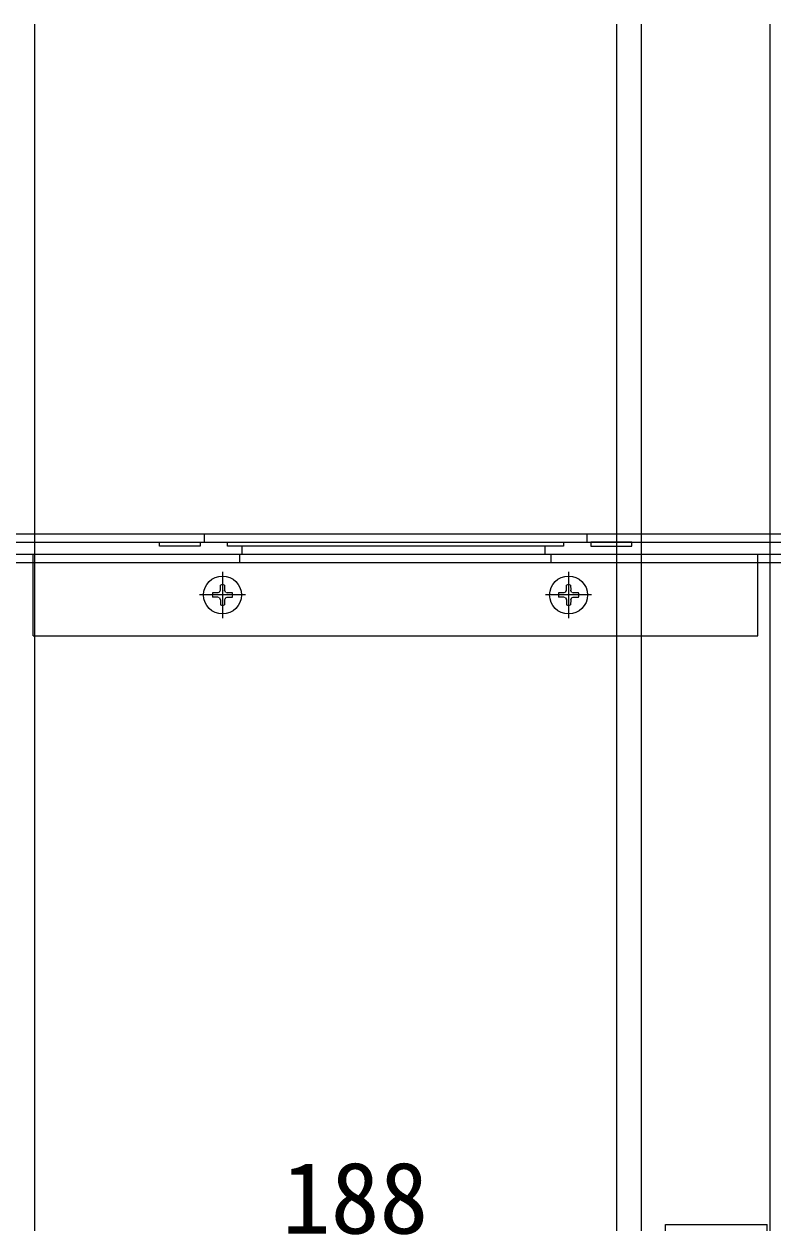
# Model space of a CAD drawing. Units: millimetres, scale not verified. Extents: x -1050 to 1050, y -1560 to 1553.
# Drawn here: x -98.3 to 85.5, y -1358.1 to -1061 of the extents above; entities that cross this region are included whole.
import ezdxf
from ezdxf.enums import TextEntityAlignment as Align

# ---------------------------------------------------------------- set-up
doc = ezdxf.new("R2010")
doc.units = ezdxf.units.MM
doc.header["$LTSCALE"] = 8
for name, color, linetype in [('0-3_YKK_12', 2, 'Continuous'), ('0-4_YKK_13', 4, 'Continuous'), ('0-6_YKK_D', 6, 'Continuous')]:
    doc.layers.add(name, color=color, linetype=linetype)
doc.styles.add('ＭＳ ゴシック', font='')
doc.styles.get('ＭＳ ゴシック').set_extended_font_data('MS Gothic')

msp = doc.modelspace()

# ---------------------------------------------------------------- linework, layer by layer
at = {"layer": '0-3_YKK_12'}
for p, q in [((-95.827, -1061.042), (-95.827, -1357.193)), ((47.173, -1061.042), (47.173, -1357.193)), ((53.173, -1061.042), (53.173, -1357.193)), ((84.873, -1357.193), (84.873, -1061.042))]:
    msp.add_line(p, q, dxfattribs=at)
at = {"layer": '0-4_YKK_13'}
for p, q in [((-156.137, -1186.117), (141.863, -1186.117)), ((-54.137, -1186.117), (-54.137, -1188.117)), ((39.863, -1186.117), (39.863, -1188.117)), ((-121.137, -1191.117), (106.863, -1191.117)), ((-45.387, -1193.117), (-45.387, -1191.117)), ((-44.927, -1189.117), (-44.925, -1191.117)), ((29.575, -1191.117), (29.573, -1189.117)), ((31.113, -1193.117), (31.113, -1191.117)), ((-121.137, -1193.117), (106.863, -1193.117)), ((-49.637, -1195.465), (-49.637, -1206.769)), ((35.363, -1195.465), (35.363, -1206.769)), ((-50.365, -1200.389), (-50.177, -1199.984)), ((-50.177, -1199.984), (-50.166, -1199.961)), ((-50.166, -1199.961), (-50.144, -1198.668)), ((-49.131, -1198.668), (-49.108, -1199.961)), ((-49.107, -1199.995), (-49.108, -1199.961)), ((-48.909, -1200.389), (-49.097, -1199.984)), ((34.635, -1200.389), (34.823, -1199.984)), ((34.823, -1199.984), (34.834, -1199.961)), ((34.834, -1199.961), (34.856, -1198.668)), ((35.869, -1198.668), (35.892, -1199.961)), ((35.893, -1199.995), (35.892, -1199.961)), ((36.091, -1200.389), (35.903, -1199.984)), ((-43.985, -1201.117), (-55.289, -1201.117)), ((-50.793, -1200.588), (-52.086, -1200.611)), ((-50.793, -1201.646), (-52.086, -1201.624)), ((-50.793, -1200.588), (-50.77, -1200.577)), ((-50.793, -1201.646), (-50.77, -1201.657)), ((-50.365, -1200.389), (-50.77, -1200.577)), ((-50.76, -1200.587), (-50.77, -1200.577)), ((-50.365, -1201.845), (-50.77, -1201.657)), ((-50.365, -1201.845), (-50.177, -1202.25)), ((-50.166, -1202.273), (-50.177, -1202.25)), ((-50.166, -1202.273), (-50.144, -1203.566)), ((-49.108, -1202.273), (-49.131, -1203.566)), ((-49.108, -1202.273), (-49.097, -1202.25)), ((-48.909, -1201.845), (-49.097, -1202.25)), ((-48.909, -1200.389), (-48.504, -1200.577)), ((-48.909, -1201.845), (-48.504, -1201.657)), ((-47.188, -1200.611), (-48.505, -1200.588)), ((-48.504, -1200.577), (-48.481, -1200.588)), ((-48.481, -1201.646), (-48.504, -1201.657)), ((-48.481, -1201.646), (-47.188, -1201.624)), ((41.015, -1201.117), (29.711, -1201.117)), ((34.207, -1200.588), (32.914, -1200.611)), ((34.207, -1201.646), (32.914, -1201.624)), ((34.207, -1200.588), (34.23, -1200.577)), ((34.207, -1201.646), (34.23, -1201.657)), ((34.635, -1200.389), (34.23, -1200.577)), ((34.24, -1200.587), (34.23, -1200.577)), ((34.635, -1201.845), (34.23, -1201.657)), ((34.635, -1201.845), (34.823, -1202.25)), ((34.834, -1202.273), (34.823, -1202.25)), ((34.834, -1202.273), (34.856, -1203.566)), ((35.892, -1202.273), (35.869, -1203.566)), ((35.892, -1202.273), (35.903, -1202.25)), ((36.091, -1201.845), (35.903, -1202.25)), ((36.091, -1200.389), (36.496, -1200.577)), ((36.091, -1201.845), (36.496, -1201.657)), ((37.812, -1200.611), (36.495, -1200.588)), ((36.496, -1200.577), (36.519, -1200.588)), ((36.519, -1201.646), (36.496, -1201.657)), ((36.519, -1201.646), (37.812, -1201.624)), ((-96.137, -1211.117), (81.863, -1211.117)), ((59.173, -1355.617), (84.173, -1355.617)), ((59.173, -1357.193), (59.173, -1355.617)), ((84.173, -1357.193), (84.173, -1355.617))]:
    msp.add_line(p, q, dxfattribs=at)
for points in [[(-156.137, -1188.117), (141.863, -1188.117), (141.863, -1186.117)], [(-96.137, -1211.117), (-96.137, -1193.117), (-96.137, -1191.117)], [(81.863, -1211.117), (81.863, -1193.117), (81.863, -1191.117)]]:
    msp.add_lwpolyline(points, dxfattribs=at)
for points in [[(-65.137, -1188.117), (-55.137, -1188.117), (-55.137, -1189.117), (-65.137, -1189.117)], [(-48.387, -1188.117), (34.113, -1188.117), (34.113, -1189.117), (-48.387, -1189.117)], [(50.863, -1188.117), (40.863, -1188.117), (40.863, -1189.117), (50.863, -1189.117)]]:
    msp.add_lwpolyline(points, close=True, dxfattribs=at)
for centre in [(-49.637, -1201.117), (35.363, -1201.117)]:
    msp.add_circle(centre, 4.652, dxfattribs=at)
for centre, start, end in [((-49.637, -1201.117), 78.31418, 101.68582), ((35.363, -1201.117), 78.31418, 101.68582), ((-49.637, -1201.117), 168.31418, 191.68582), ((-49.637, -1201.117), 348.31418, 11.68582), ((35.363, -1201.117), 168.31418, 191.68582), ((35.363, -1201.117), 348.31418, 11.68582), ((-49.637, -1201.117), 258.31418, 281.68582), ((35.363, -1201.117), 258.31418, 281.68582)]:
    msp.add_arc(centre, 2.501, start, end, dxfattribs=at)

# ---------------------------------------------------------------- texts
at = {"layer": '0-6_YKK_D', "style": 'ＭＳ ゴシック'}
msp.add_text('188', height=17.6, dxfattribs=at).set_placement((-35.032, -1363.119), align=Align.BOTTOM_LEFT)

doc.saveas('drawing.dxf')
